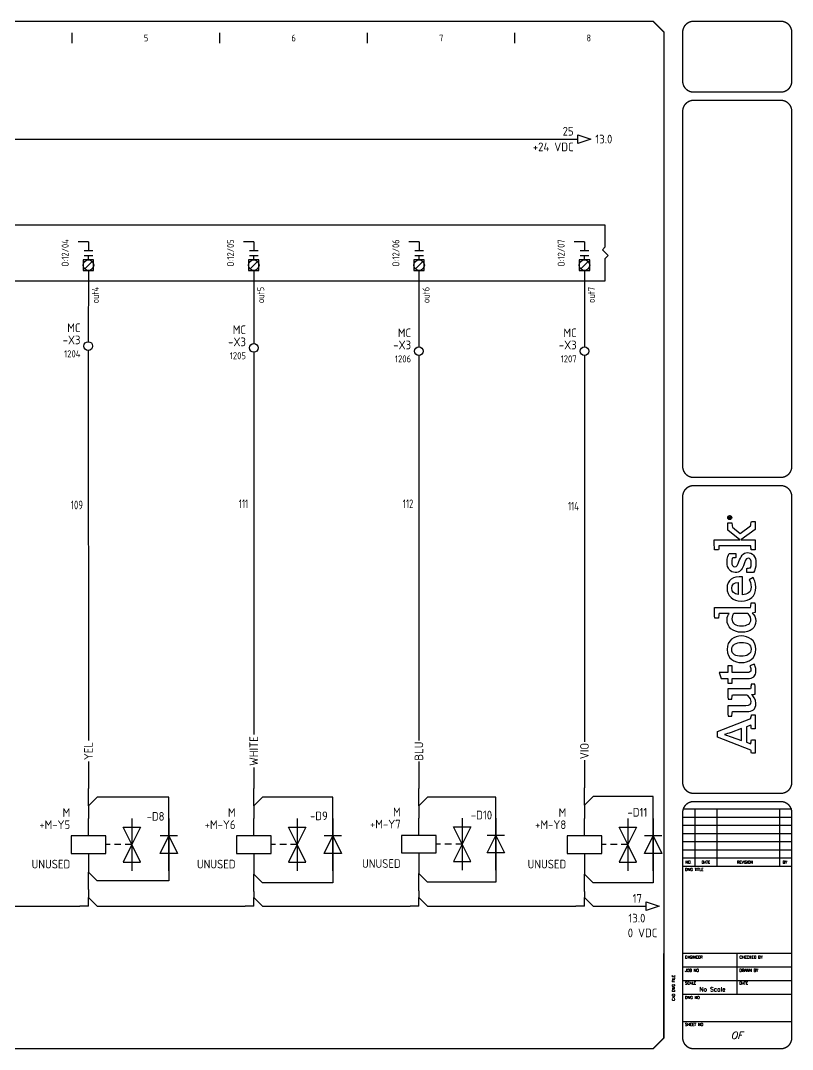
# Model space of a CAD drawing. Header units: millimetres. Extents: x 0 to 840, y 0 to 593.
# Drawn here: x 395 to 840, y 0 to 593 of the extents above; entities that cross this region are included whole.
import ezdxf
from ezdxf.enums import TextEntityAlignment as Align

# ---------------------------------------------------------------- set-up
doc = ezdxf.new("R2010")
doc.units = ezdxf.units.MM
doc.header["$LTSCALE"] = 10
doc.header["$MEASUREMENT"] = 0
for name, color, linetype in [('BLK_0.75mm^2', 7, 'Continuous'), ('BLU_0.5mm^2', 5, 'Continuous'), ('BLU_1.0mm^2', 5, 'Continuous'), ('DESC', 150, 'Continuous'), ('GRN_2.5mm^2', 3, 'Continuous'), ('GRY_0.5mm^2', 9, 'Continuous'), ('LAYER_1', 160, 'Continuous'), ('LOC', 8, 'Continuous'), ('MISC', 7, 'Continuous'), ('SYMS', 7, 'Continuous'), ('TAGS', 150, 'Continuous'), ('TERMS', 123, 'Continuous'), ('TITLE', 7, 'Continuous'), ('VIO_0.5mm^2', 190, 'Continuous'), ('WHT_0.5mm^2', 7, 'Continuous'), ('WIRENO', 72, 'Continuous'), ('WIREREF', 52, 'Continuous'), ('XREF', 7, 'Continuous'), ('YEL_0.5mm^2', 2, 'Continuous')]:
    doc.layers.add(name, color=color, linetype=linetype)
doc.styles.add('ITALIC', font='ITALIC')
doc.styles.add('SIMPLEX', font='simplex')
doc.styles.add('WD_IEC', font='isocp2.shx', dxfattribs={"width": 0.9, "height": 4})

# ---------------------------------------------------------------- blocks, each defined once
blk = doc.blocks.new('PLCIO_2375$$1')
at = {"layer": 'SYMS'}
for p, q in [((774, 16), (70, 16)), ((774, 3.59), (774, 16)), ((476.25, 6.5), (470.25, 6.5)), ((476.25, 6.5), (476.25, 1.5)), ((571.5, 6.5), (565.5, 6.5)), ((571.5, 6.5), (571.5, 1.5)), ((666.75, 6.5), (660.75, 6.5)), ((666.75, 6.5), (666.75, 1.5)), ((762, 6.5), (756, 6.5)), ((762, 6.5), (762, 1.5)), ((473.75, 1.5), (478.75, 1.5)), ((569, 1.5), (574, 1.5)), ((664.25, 1.5), (669.25, 1.5)), ((759.5, 1.5), (764.5, 1.5)), ((772.3, 1.89), (774, 3.59)), ((775.7, -1.5), (772.3, 1.89)), ((473.25, -4), (473.25, -10)), ((479.25, -4), (473.25, -4)), ((473.75, -1.5), (478.75, -1.5)), ((474.1, -9.15), (478.4, -4.85)), ((476.25, -4), (476.25, -1.5)), ((479.25, -10), (479.25, -4)), ((568.5, -4), (568.5, -10)), ((574.5, -4), (568.5, -4)), ((569, -1.5), (574, -1.5)), ((569.35, -9.15), (573.65, -4.85)), ((571.5, -4), (571.5, -1.5)), ((574.5, -10), (574.5, -4)), ((663.75, -4), (663.75, -10)), ((669.75, -4), (663.75, -4)), ((664.25, -1.5), (669.25, -1.5)), ((664.6, -9.15), (668.9, -4.85)), ((666.75, -4), (666.75, -1.5)), ((669.75, -10), (669.75, -4)), ((759, -4), (759, -10)), ((765, -4), (759, -4)), ((759.5, -1.5), (764.5, -1.5)), ((759.85, -9.15), (764.15, -4.85)), ((762, -4), (762, -1.5)), ((765, -10), (765, -4)), ((774, -3.2), (775.7, -1.5)), ((774, -16), (774, -3.2)), ((473.25, -10), (479.25, -10)), ((568.5, -10), (574.5, -10)), ((663.75, -10), (669.75, -10)), ((759, -10), (765, -10)), ((70, -16), (774, -16))]:
    blk.add_line(p, q, dxfattribs=at)
for centre in [(476.25, -7), (571.5, -7), (666.75, -7), (762, -7)]:
    blk.add_circle(centre, 3.04, dxfattribs=at)
at = {"layer": 'SYMS', "style": 'WD_IEC', "width": 0.9}
blk.add_attdef('TERMDESC02R', text='', height=4, rotation=90, dxfattribs=at).set_placement((99.33, 18), align=Align.TOP_LEFT)
for tag, p in [('DESCA02', (92.25, 22)), ('DESCB02', (97.25, 22)), ('DESCC02', (102.25, 22)), ('DESCD02', (107.25, 22)), ('DESCE02', (112.25, 22)), ('DESCA03', (187.5, 22)), ('DESCB03', (192.5, 22)), ('DESCC03', (197.5, 22)), ('DESCD03', (202.5, 22)), ('DESCE03', (207.5, 22)), ('DESCA04', (282.75, 22)), ('DESCB04', (287.75, 22)), ('DESCC04', (292.75, 22)), ('DESCD04', (297.75, 22)), ('DESCE04', (302.75, 22)), ('DESCA05', (378, 22)), ('DESCB05', (383, 22)), ('DESCC05', (388, 22)), ('DESCD05', (393, 22)), ('DESCE05', (398, 22)), ('DESCA06', (473.25, 22)), ('DESCB06', (478.25, 22)), ('DESCC06', (483.25, 22)), ('DESCD06', (488.25, 22)), ('DESCE06', (493.25, 22)), ('DESCA07', (568.5, 22)), ('DESCB07', (573.5, 22)), ('DESCC07', (578.5, 22)), ('DESCD07', (583.5, 22)), ('DESCE07', (588.5, 22)), ('DESCA08', (663.75, 22)), ('DESCB08', (668.75, 22)), ('DESCC08', (673.75, 22)), ('DESCD08', (678.75, 22)), ('DESCE08', (683.75, 22)), ('DESCA09', (759, 22)), ('DESCB09', (764, 22)), ('DESCC09', (769, 22)), ('DESCD09', (774, 22)), ('DESCE09', (779, 22))]:
    blk.add_attdef(tag, p, '', height=4, rotation=90, dxfattribs=at)
at = {"layer": 'SYMS', "style": 'WD_IEC'}
for tag, width, p in [('TERM02R', 0.9, (89.25, 8.5)), ('INST', 0.8, (-47, 0)), ('LOC', 0.8, (-42, 0)), ('MFG', 0.8, (49, 0)), ('CAT', 0.8, (54, 0)), ('LINE1', 0.9, (59, 0)), ('LINE2', 0.9, (64, 0)), ('DESC', 0.9, (69.05, 0)), ('TAG', 0.8, (75.71, 0)), ('TERM02L', 0.9, (89.25, -8.5)), ('TERM03', 0.9, (184.5, -10)), ('TERM04', 0.9, (279.75, -10)), ('TERM05', 0.9, (375, -10)), ('TERM06', 0.9, (470.25, -10)), ('TERM07', 0.9, (565.5, -10)), ('TERM08', 0.9, (660.75, -10)), ('TERM09', 0.9, (756, -10))]:
    blk.add_attdef(tag, text='', height=4, rotation=90, dxfattribs=dict(at, width=width)).set_placement(p, align=Align.CENTER)
at = {"layer": 'SYMS', "style": 'WD_IEC', "width": 0.9, "flags": 1}
for tag, p in [('X2TERM02R', (95.25, 10)), ('X8TERM02L', (95.25, -10)), ('X8TERM03L', (190.5, -10)), ('X8TERM04L', (285.75, -10)), ('X8TERM05L', (381, -10)), ('X8TERM06L', (476.25, -10)), ('X8TERM07L', (571.5, -10)), ('X8TERM08L', (666.75, -10)), ('X8TERM09L', (762, -10))]:
    blk.add_attdef(tag, text='', height=0.64, rotation=90, dxfattribs=at).set_placement(p, align=Align.RIGHT)
at = {"layer": 'SYMS', "style": 'WD_IEC', "width": 0.8}
blk.add_attdef('TAGA02', text='', height=4, rotation=90, dxfattribs=at).set_placement((100.25, 0), align=Align.TOP_CENTER)
for tag, p in [('TAGA03', (185.5, 0)), ('TAGA04', (280.75, 0)), ('TAGA05', (376, 0)), ('TAGA06', (471.25, 0)), ('TAGA07', (566.5, 0)), ('TAGA08', (661.75, 0)), ('TAGA09', (757, 0))]:
    blk.add_attdef(tag, text='', height=4, rotation=90, dxfattribs=at).set_placement(p, align=Align.MIDDLE_CENTER)
at = {"layer": 'SYMS', "linetype": 'Continuous', "style": 'WD_IEC', "width": 0.9, "flags": 9}
blk.add_attdef('ASSYCODE', text='', height=0.64, rotation=90, dxfattribs=at).set_placement((51.72, -7.36), align=Align.CENTER)
at = {"layer": 'SYMS', "style": 'WD_IEC', "width": 0.9}
for tag, p in [('TERMDESC03', (192.5, -11.5)), ('TERMDESC04', (287.75, -11.5)), ('TERMDESC05', (383, -11.5)), ('TERMDESC06', (478.25, -11.5)), ('TERMDESC07', (573.5, -11.5)), ('TERMDESC08', (668.75, -11.5)), ('TERMDESC09', (764, -11.5)), ('TERMDESC02L', (97.25, -18))]:
    blk.add_attdef(tag, text='', height=4, rotation=90, dxfattribs=at).set_placement(p, align=Align.TOP_RIGHT)
blk = doc.blocks.new('AI9-BLK2')
at = {"layer": 'LAYER_1', "color": 7}
blk.add_circle((0, 0), 2.03, dxfattribs=at)
blk.add_open_spline([(1.7, 0), (1.7, -1), (1, -1.8), (0, -1.8), (-1, -1.8), (-1.7, -1), (-1.7, 0), (-1.7, 1), (-1, 1.8), (0, 1.8), (1, 1.8), (1.7, 1), (1.7, 0)], degree=3, knots=[0, 0, 0, 0, 1, 1, 1, 2, 2, 2, 3, 3, 3, 4, 4, 4, 4], dxfattribs=at)
blk = doc.blocks.new('AI9-BLK1')
at = {"layer": 'LAYER_1', "color": 7}
for points, knots in [([(0.7, -1.1), (0.7, -1.1), (0.2, -0.4), (0.2, -0.4), (0.1, -0.2), (0, -0.2), (-0.1, -0.1), (0.3, 0), (0.5, 0.2), (0.5, 0.5), (0.5, 0.8), (0.3, 1.1), (-0.2, 1.1), (-0.2, 1.1), (-0.8, 1.1), (-0.8, 1.1), (-0.8, 1.1), (-0.8, -1.1), (-0.8, -1.1), (-0.8, -1.1), (-0.5, -1.1), (-0.5, -1.1), (-0.5, -1.1), (-0.5, -0.1), (-0.5, -0.1), (-0.4, -0.1), (-0.3, -0.2), (-0.2, -0.3), (-0.2, -0.3), (0.3, -1.1), (0.3, -1.1), (0.3, -1.1), (0.7, -1.1), (0.7, -1.1)], [0, 0, 0, 0, 1, 1, 1, 2, 2, 2, 3, 3, 3, 4, 4, 4, 5, 5, 5, 6, 6, 6, 7, 7, 7, 8, 8, 8, 9, 9, 9, 10, 10, 10, 11, 11, 11, 11]), ([(0.2, 0.5), (0.2, 0.2), (-0.1, 0.1), (-0.3, 0.1), (-0.3, 0.1), (-0.5, 0.1), (-0.5, 0.1), (-0.5, 0.1), (-0.5, 0.8), (-0.5, 0.8), (-0.5, 0.8), (-0.2, 0.8), (-0.2, 0.8), (0.1, 0.8), (0.2, 0.7), (0.2, 0.5)], [0, 0, 0, 0, 1, 1, 1, 2, 2, 2, 3, 3, 3, 4, 4, 4, 5, 5, 5, 5])]:
    blk.add_open_spline(points, degree=3, knots=knots, dxfattribs=at)
blk = doc.blocks.new('LOGO')
for points, knots in [([(35.2, 4.3), (35.2, 4.3), (22.1, 38.1), (22.1, 38.1), (22.1, 38.1), (16.1, 38.1), (16.1, 38.1), (16.1, 38.1), (3.2, 4.3), (3.2, 4.3), (2.2, 4.2), (0.9, 4), (0, 3.7), (0, 3.7), (0, 0), (0, 0), (0, 0), (13.7, 0), (13.7, 0), (13.7, 0), (13.7, 3.7), (13.7, 3.7), (12.4, 4), (10.9, 4.3), (9.5, 4.4), (9.5, 4.4), (11.1, 8.8), (11.1, 8.8), (11.1, 8.8), (26.8, 8.8), (26.8, 8.8), (26.8, 8.8), (28.4, 4.3), (28.4, 4.3), (27, 4.2), (25.8, 4), (24.5, 3.7), (24.5, 3.7), (24.5, 0), (24.5, 0), (24.5, 0), (38.7, 0), (38.7, 0), (38.7, 0), (38.7, 3.7), (38.7, 3.7), (37.9, 3.9), (36, 4.3), (35.2, 4.3)], [0, 0, 0, 0, 1, 1, 1, 2, 2, 2, 3, 3, 3, 4, 4, 4, 5, 5, 5, 6, 6, 6, 7, 7, 7, 8, 8, 8, 9, 9, 9, 10, 10, 10, 11, 11, 11, 12, 12, 12, 13, 13, 13, 14, 14, 14, 15, 15, 15, 16, 16, 16, 16]), ([(70.8, 23.1), (70.8, 23.1), (70.8, 27.7), (70.8, 27.7), (70.8, 27.7), (75.3, 27.7), (75.3, 27.7), (75.3, 27.7), (75.3, 34.3), (75.3, 34.3), (75.3, 34.3), (81.3, 36.2), (81.3, 36.2), (81.3, 36.2), (81.3, 27.7), (81.3, 27.7), (81.3, 27.7), (88, 27.7), (88, 27.7), (88, 27.7), (88, 23.1), (88, 23.1), (88, 23.1), (81.3, 23.1), (81.3, 23.1), (81.3, 23.1), (81.3, 8.4), (81.3, 8.4), (81.3, 5.6), (82.1, 4.3), (84.3, 4.3), (86, 4.3), (87.5, 5.1), (88, 5.5), (88, 5.5), (89.7, 0.9), (89.7, 0.9), (88.7, 0.3), (86.5, -0.7), (83.2, -0.7), (77.6, -0.7), (75.3, 2.4), (75.3, 7.4), (75.3, 7.4), (75.3, 23.1), (75.3, 23.1), (75.3, 23.1), (70.8, 23.1), (70.8, 23.1)], [0, 0, 0, 0, 1, 1, 1, 2, 2, 2, 3, 3, 3, 4, 4, 4, 5, 5, 5, 6, 6, 6, 7, 7, 7, 8, 8, 8, 9, 9, 9, 10, 10, 10, 11, 11, 11, 12, 12, 12, 13, 13, 13, 14, 14, 14, 15, 15, 15, 16, 16, 16, 16]), ([(147.1, 4.7), (147.1, 5.4), (147, 6.1), (147, 6.9), (147, 6.9), (147, 41.1), (147, 41.1), (143.4, 41.2), (139.3, 41), (136.1, 40.7), (136.1, 40.7), (136.1, 37), (136.1, 37), (137.7, 36.8), (139.6, 36.6), (141, 36.4), (141, 36.4), (141, 36.4), (141, 36.4), (141, 36.4), (141, 26.2), (141, 26.2), (140, 27.1), (138, 28.4), (134.3, 28.4), (127.3, 28.4), (122, 22.6), (122, 13.8), (122, 4.5), (126.6, -0.7), (133.4, -0.7), (137.1, -0.7), (139.6, 1.1), (141.3, 3.1), (141.3, 2.1), (141.6, 0.6), (141.8, 0), (145.2, -0.2), (148.7, 0.1), (151.7, 0.4), (151.7, 0.4), (151.7, 4.1), (151.7, 4.1), (150.2, 4.2), (148.4, 4.5), (147.1, 4.7)], [0, 0, 0, 0, 1, 1, 1, 2, 2, 2, 3, 3, 3, 4, 4, 4, 5, 5, 5, 6, 6, 6, 7, 7, 7, 8, 8, 8, 9, 9, 9, 10, 10, 10, 11, 11, 11, 12, 12, 12, 13, 13, 13, 14, 14, 14, 15, 15, 15, 15]), ([(229.4, 4.6), (229.4, 4.6), (221.5, 15.2), (221.5, 15.2), (221.5, 15.2), (228, 23), (228, 23), (229.4, 23.1), (231.3, 23.3), (232.4, 23.6), (232.4, 23.6), (232.4, 27.7), (232.4, 27.7), (232.4, 27.7), (225, 27.7), (225, 27.7), (225, 27.7), (215.2, 15.6), (215.2, 15.6), (215.2, 15.6), (215.2, 41.2), (215.2, 41.2), (211.8, 41.3), (208.2, 41.2), (205.1, 40.9), (205.1, 40.9), (205.1, 36.9), (205.1, 36.9), (206.5, 36.8), (208, 36.6), (209.1, 36.5), (209.1, 36.5), (209.1, 4.5), (209.1, 4.5), (207.8, 4.4), (206.3, 4.2), (205.1, 4), (205.1, 4), (205.1, 0), (205.1, 0), (205.1, 0), (215.2, 0), (215.2, 0), (215.2, 0), (215.2, 14.5), (215.2, 14.5), (215.2, 14.5), (225.6, 0), (225.6, 0), (225.6, 0), (233.7, 0), (233.7, 0), (233.7, 0), (233.7, 3.8), (233.7, 3.8), (232.2, 4.2), (230.6, 4.4), (229.4, 4.6)], [0, 0, 0, 0, 1, 1, 1, 2, 2, 2, 3, 3, 3, 4, 4, 4, 5, 5, 5, 6, 6, 6, 7, 7, 7, 8, 8, 8, 9, 9, 9, 10, 10, 10, 11, 11, 11, 12, 12, 12, 13, 13, 13, 14, 14, 14, 15, 15, 15, 16, 16, 16, 17, 17, 17, 18, 18, 18, 19, 19, 19, 19]), ([(12.8, 13.8), (12.8, 13.8), (16.6, 24.3), (16.6, 24.3), (17.8, 27.5), (18.2, 28.8), (18.8, 30.9), (18.8, 30.9), (18.9, 30.9), (18.9, 30.9), (19.6, 28.9), (20, 27.5), (21.1, 24.3), (21.1, 24.3), (24.9, 13.8), (24.9, 13.8), (24.9, 13.8), (12.8, 13.8), (12.8, 13.8)], [0, 0, 0, 0, 1, 1, 1, 2, 2, 2, 3, 3, 3, 4, 4, 4, 5, 5, 5, 6, 6, 6, 6]), ([(59.7, -0.1), (59.5, 0.6), (59.2, 2.6), (59.1, 3.8), (57.8, 2), (54.9, -0.7), (50.2, -0.7), (44.2, -0.7), (42, 3.1), (42, 8.1), (42, 8.1), (42, 22.9), (42, 22.9), (40.6, 23.2), (38.8, 23.4), (37.3, 23.5), (37.3, 23.5), (37.3, 27.3), (37.3, 27.3), (40.3, 27.6), (44.4, 27.8), (48, 27.6), (48, 27.6), (48, 9.3), (48, 9.3), (48, 6.2), (49.1, 4.5), (52.3, 4.5), (55.8, 4.5), (58.4, 7.9), (59, 8.6), (59, 8.6), (59, 23), (59, 23), (57.8, 23.2), (56, 23.4), (54.6, 23.5), (54.6, 23.5), (54.6, 27.3), (54.6, 27.3), (57.6, 27.7), (61.5, 27.8), (65, 27.7), (65, 27.7), (65, 4.6), (65, 4.6), (66.3, 4.4), (68.1, 4.2), (69.6, 4.1), (69.6, 4.1), (69.6, 0.3), (69.6, 0.3), (66.7, 0), (63, -0.2), (59.7, -0.1)], [0, 0, 0, 0, 1, 1, 1, 2, 2, 2, 3, 3, 3, 4, 4, 4, 5, 5, 5, 6, 6, 6, 7, 7, 7, 8, 8, 8, 9, 9, 9, 10, 10, 10, 11, 11, 11, 12, 12, 12, 13, 13, 13, 14, 14, 14, 15, 15, 15, 16, 16, 16, 17, 17, 17, 18, 18, 18, 18]), ([(104.8, -0.7), (95.2, -0.7), (91.4, 7), (91.4, 13.8), (91.4, 20.6), (95.1, 28.4), (104.6, 28.4), (114.1, 28.4), (118.3, 20.8), (118.3, 14), (118.3, 7.2), (114.2, -0.7), (104.8, -0.7)], [0, 0, 0, 0, 1, 1, 1, 2, 2, 2, 3, 3, 3, 4, 4, 4, 4]), ([(104.5, 23.6), (99.6, 23.6), (97.8, 19.5), (97.8, 14), (97.8, 8.5), (99.9, 4.1), (104.8, 4.1), (109.8, 4.1), (111.8, 8.2), (111.8, 13.8), (111.8, 19.3), (109.5, 23.6), (104.5, 23.6)], [0, 0, 0, 0, 1, 1, 1, 2, 2, 2, 3, 3, 3, 4, 4, 4, 4]), ([(141, 7.6), (140.3, 6.7), (138.2, 4.3), (135, 4.3), (130.5, 4.3), (128.5, 8.1), (128.5, 13.8), (128.5, 19.6), (130.9, 23.5), (135.4, 23.5), (138.3, 23.5), (139.9, 22.3), (141, 21.3), (141, 21.3), (141, 7.6), (141, 7.6)], [0, 0, 0, 0, 1, 1, 1, 2, 2, 2, 3, 3, 3, 4, 4, 4, 5, 5, 5, 5]), ([(167.6, 4.1), (171.4, 4.1), (173.8, 5.5), (175, 6.2), (175, 6.2), (177.1, 2.1), (177.1, 2.1), (175.5, 1.1), (172.6, -0.7), (167.2, -0.7), (158.2, -0.7), (153.3, 5.5), (153.3, 14), (153.3, 22.5), (158.9, 28.4), (166.4, 28.4), (174.6, 28.4), (178.7, 22.5), (177.9, 12.9), (177.9, 12.9), (159.8, 12.9), (159.8, 12.9), (160, 7.9), (162.3, 4.1), (167.6, 4.1)], [0, 0, 0, 0, 1, 1, 1, 2, 2, 2, 3, 3, 3, 4, 4, 4, 5, 5, 5, 6, 6, 6, 7, 7, 7, 8, 8, 8, 8]), ([(172, 17.3), (171.9, 20.8), (170.4, 23.7), (166.3, 23.7), (162.6, 23.7), (160.6, 21.2), (159.9, 17.3), (159.9, 17.3), (172, 17.3), (172, 17.3)], [0, 0, 0, 0, 1, 1, 1, 2, 2, 2, 3, 3, 3, 3]), ([(193.3, 16.4), (190.2, 17.6), (187.8, 18.3), (187.8, 20.5), (187.8, 22.6), (189.9, 23.7), (192.6, 23.7), (194.1, 23.7), (195.6, 23.5), (196.8, 23.1), (196.9, 21.9), (197.1, 20.1), (197.3, 19.6), (197.3, 19.6), (201.3, 19.6), (201.3, 19.6), (201.3, 19.6), (201.3, 26.1), (201.3, 26.1), (200.2, 26.8), (197.1, 28.4), (192.4, 28.4), (186.5, 28.4), (182.2, 25), (182.2, 20.1), (182.2, 15.7), (184.9, 13.4), (189.1, 11.9), (193.4, 10.4), (196.7, 9.3), (196.7, 7.2), (196.7, 5.1), (195, 3.9), (191.4, 3.9), (189.9, 3.9), (188.1, 4.1), (187, 4.6), (186.9, 5.9), (186.6, 7.8), (186.3, 8.4), (186.3, 8.4), (182.3, 8.4), (182.3, 8.4), (182.3, 8.4), (182.3, 1.6), (182.3, 1.6), (182.3, 1.6), (182.3, 1.6), (182.3, 1.6), (184.1, 0.5), (187.5, -0.8), (191.8, -0.8), (198.3, -0.8), (202.4, 2.6), (202.4, 7.8), (202.4, 12.5), (197.8, 14.6), (193.3, 16.4)], [0, 0, 0, 0, 1, 1, 1, 2, 2, 2, 3, 3, 3, 4, 4, 4, 5, 5, 5, 6, 6, 6, 7, 7, 7, 8, 8, 8, 9, 9, 9, 10, 10, 10, 11, 11, 11, 12, 12, 12, 13, 13, 13, 14, 14, 14, 15, 15, 15, 16, 16, 16, 17, 17, 17, 18, 18, 18, 19, 19, 19, 19])]:
    blk.add_open_spline(points, degree=3, knots=knots)
for name, p in [('AI9-BLK2', (237.6, 25.7)), ('AI9-BLK1', (237.8, 25.7))]:
    blk.add_blockref(name, p)
blk = doc.blocks.new('acade_title')
at = {"layer": 'SYMS'}
for p, q in [((425, 580), (425, 586)), ((510, 580), (510, 586)), ((595, 580), (595, 586)), ((680, 580), (680, 586))]:
    blk.add_line(p, q, dxfattribs=at)
at = {"layer": 'TITLE'}
for p, q in [((765.79, 586.36), (765.79, 551.29)), ((776.63, 138.97), (839.44, 138.97)), ((783.7, 138.97), (783.7, 106)), ((796.26, 138.97), (796.26, 106)), ((832.38, 138.97), (832.38, 106)), ((776.63, 134.26), (839.44, 134.26)), ((776.63, 129.55), (839.44, 129.55)), ((776.63, 124.84), (839.44, 124.84)), ((776.63, 120.13), (839.44, 120.13)), ((776.63, 115.42), (839.44, 115.42)), ((776.63, 110.71), (839.44, 110.71)), ((776.63, 106), (839.44, 106)), ((765.79, 7.07), (765.79, 55.62)), ((776.63, 55.75), (839.44, 55.75)), ((808.04, 32.19), (808.04, 55.75)), ((776.63, 47.89), (839.44, 47.89)), ((776.63, 40.04), (839.44, 40.04)), ((776.63, 32.19), (839.44, 32.19)), ((776.63, 16.49), (839.44, 16.49))]:
    blk.add_line(p, q, dxfattribs=at)
at = {"layer": 'TITLE', "const_width": 0.784}
blk.add_lwpolyline([(765.79, 7.07), (765.79, 586.36), (759.5, 592.64), (7.07, 592.64), (0.79, 586.36), (0.79, 7.07), (7.07, 0.79), (759.5, 0.79)], close=True, dxfattribs=at)
for points in [[(782.91, 592.64, 0.414214), (776.63, 586.36, 0.414214)], [(839.44, 586.36, 0.414214), (833.16, 592.64, 0.414214)], [(776.63, 558.09, 0.414214), (782.91, 551.81, 0.414214)], [(833.16, 551.81, 0.414214), (839.44, 558.09, 0.414214)], [(782.91, 547.1, 0.414214), (776.63, 540.82, 0.414214)], [(839.44, 540.82, 0.414214), (833.16, 547.1, 0.414214)], [(776.63, 336.15, 0.414214), (782.91, 329.87, 0.414214)], [(833.16, 329.87, 0.414214), (839.44, 336.15, 0.414214)], [(782.91, 325.16, 0.414214), (776.63, 318.88, 0.414214)], [(839.44, 318.88, 0.414214), (833.16, 325.16, 0.414214)], [(776.63, 154.15, 0.414214), (782.91, 147.87, 0.414214)], [(833.16, 147.87, 0.414214), (839.44, 154.15, 0.414214)], [(782.91, 143.16, 0.414214), (776.63, 136.88, 0.414214)], [(839.44, 136.88, 0.414214), (833.16, 143.16, 0.414214)], [(776.63, 7.07, 0.414214), (782.91, 0.79, 0.414214)], [(833.16, 0.79, 0.414214), (839.44, 7.07, 0.414214)]]:
    blk.add_lwpolyline(points, format="xyb", dxfattribs=at)
for points in [[(833.16, 592.64), (782.91, 592.64)], [(776.63, 586.36), (776.63, 558.09)], [(839.44, 586.36), (839.44, 558.09)], [(833.16, 551.81), (782.91, 551.81)], [(833.16, 547.1), (782.91, 547.1)], [(776.63, 540.82), (776.63, 336.15)], [(839.44, 540.82), (839.44, 336.15)], [(782.91, 329.87), (833.16, 329.87)], [(782.91, 325.16), (833.16, 325.16)], [(782.91, 147.87), (833.16, 147.87)], [(782.91, 143.16), (833.16, 143.16)], [(776.63, 136.88), (776.63, 7.07)], [(839.44, 136.88), (839.44, 7.07)], [(782.91, 0.79), (833.16, 0.79)]]:
    blk.add_lwpolyline(points, dxfattribs=at)
at = {"layer": 'TITLE', "color": 7, "const_width": 0.784}
for points in [[(776.63, 318.88), (776.63, 154.15)], [(839.44, 318.88), (839.44, 154.15)]]:
    blk.add_lwpolyline(points, dxfattribs=at)
at = {"xscale": 0.571500000000015, "yscale": 0.571500000000015, "zscale": 0.571500000000015, "rotation": 90}
blk.add_blockref('LOGO', (818.39, 170.97), dxfattribs=at)
at = {"layer": 'SYMS', "style": 'WD_IEC', "width": 0.9}
for s, p in [('5', (467.5, 581)), ('6', (552.5, 581)), ('7', (637.5, 581)), ('8', (722.5, 581))]:
    blk.add_text(s, height=4, dxfattribs=at).set_placement(p, align=Align.CENTER)
at = {"layer": 'TITLE', "color": 1}
for s, height, style, p in [('NO.', 1.57, 'SIMPLEX', (780.03, 108.22)), ('DATE', 1.57, 'SIMPLEX', (789.98, 108.22)), ('REVISION', 1.57, 'SIMPLEX', (812.49, 108.22)), ('BY', 1.57, 'SIMPLEX', (835.52, 108.22)), ('OF', 4, 'ITALIC', (807.77, 8.51))]:
    blk.add_text(s, height=height, dxfattribs=dict(at, style=style)).set_placement(p, align=Align.MIDDLE)
at = {"layer": 'TITLE', "color": 1, "style": 'SIMPLEX'}
for s, p in [('DWG TITLE', (777.94, 103.25)), ('ENGINEER', (777.94, 52.74)), ('CHECKED BY', (809.35, 52.74)), ('JOB NO', (777.94, 45.15)), ('DRAWN BY', (809.35, 45.15)), ('SCALE', (777.94, 37.82)), ('DATE', (809.35, 37.82)), ('DWG NO', (777.94, 29.44)), ('SHEET NO', (777.94, 14))]:
    blk.add_text(s, height=1.57, dxfattribs=at).set_placement(p)
blk.add_text('CAD DWG FILE', height=1.5703, rotation=90, dxfattribs=at).set_placement((772.05, 28.4))
at = {"layer": 'TITLE', "color": 1, "style": 'ITALIC'}
for tag, height, p in [('TITLE#1', 3, (806.47, 85.58)), ('TITLE#2', 3, (806.47, 80.5)), ('TITLE#3', 3, (806.47, 75.41)), ('TITLE#4', 3, (806.47, 70.33)), ('DWG#', 4, (806.47, 20.76))]:
    blk.add_attdef(tag, text='', height=height, dxfattribs=at).set_placement(p, align=Align.CENTER)
at = {"layer": 'TITLE', "color": 1, "style": 'SIMPLEX'}
blk.add_attdef('CAD#', (772.63, 49.19), '', height=2.5, rotation=90, dxfattribs=at)
at = {"layer": 'TITLE', "color": 1}
for tag, p, height, style in [('ENGINEER', (783.37, 49.19), 2.5, 'ITALIC'), ('CHKDBY', (813.2, 49.2), 2.5, 'ITALIC'), ('JOB#', (789.06, 41.3), 2.5, 'SIMPLEX'), ('DRAWNBY', (814.95, 41.3), 2.5, 'ITALIC'), ('SCALE', (786.29, 33.76), 2.5, 'SIMPLEX'), ('DATE', (812.8, 33.76), 2.5, 'SIMPLEX'), ('SHTS', (815.9, 6.29), 4, 'ITALIC')]:
    blk.add_attdef(tag, p, '', height=height, dxfattribs=dict(at, style=style))
at = {"layer": 'TITLE', "color": 1, "style": 'ITALIC'}
blk.add_attdef('SH#', text='', height=4, dxfattribs=at).set_placement((799.54, 6.29), align=Align.RIGHT)
at = {"layer": 'TITLE', "color": 7, "flags": 9}
blk.add_attdef('WD_TB', (782.91, 0.79), '', height=3.14, dxfattribs=at)
blk = doc.blocks.new('VSV1')
for p, q in [((0, 2.5), (0, 7.5)), ((12.5, 7.5), (12.5, -7.5)), ((12.5, 0), (10, 5)), ((10, 5), (15, 5)), ((15, 5), (12.5, 0)), ((6.25, 0), (5, 0)), ((9.38, 0), (7.5, 0)), ((12.5, 0), (10, -5)), ((12.5, 0), (10.62, 0)), ((15, -5), (12.5, 0)), ((0, -2.5), (0, -7.5)), ((10, -5), (15, -5))]:
    blk.add_line(p, q)
blk.add_lwpolyline([(-5, 2.5), (-5, -2.5), (5, -2.5), (5, 2.5)], close=True)
at = {"style": 'WD_IEC'}
for tag, p in [('INST', (-5.25, 11.5)), ('LOC', (-5.25, 8)), ('TAG1', (-5.25, 4.5)), ('DESC1', (-5.25, -6.85)), ('DESC2', (-5.25, -10.35)), ('DESC3', (-5.25, -13.85))]:
    blk.add_attdef(tag, text='', height=2.5, dxfattribs=at).set_placement(p, align=Align.RIGHT)
blk.add_attdef('TERM01', text='', height=2, rotation=90, dxfattribs=at).set_placement((-1, 7.5), align=Align.RIGHT)
at = {"style": 'WD_IEC', "flags": 1}
for tag, p, height in [('X2TERM01', (0, 7.5), 0.32), ('X4LINK', (-5, 0), 0.32), ('X1LINK', (12.5, 0), 0.32), ('ASSYCODE', (1, -4), 1), ('FAMILY', (1, -5.5), 1), ('X8TERM02', (0, -7.5), 0.32), ('CATDESC', (1, -7), 1)]:
    blk.add_attdef(tag, p, '', height=height, dxfattribs=at)
at = {"style": 'WD_IEC', "flags": 9}
for tag, p in [('MFG', (-6, 1)), ('CAT', (-6, -1.5))]:
    blk.add_attdef(tag, text='', height=1.5, dxfattribs=at).set_placement(p, align=Align.RIGHT)
at = {"style": 'WD_IEC'}
blk.add_attdef('TERM02', (-1, -7.5), '', height=2, rotation=90, dxfattribs=at)
at = {"lineweight": 9, "style": 'WD_IEC'}
for tag, p in [('NO', (-5.5, -16.5)), ('NC', (-5.5, -20))]:
    blk.add_attdef(tag, text='', height=2.5, dxfattribs=at).set_placement(p, align=Align.TOP_RIGHT)
for tag, p in [('XREFNO', (-4, -16.5)), ('XREFNC', (-4, -20)), ('WDTAGALT', (-3.88, -23.13))]:
    blk.add_attdef(tag, text='', height=2.5, dxfattribs=at).set_placement(p, align=Align.TOP_LEFT)
blk = doc.blocks.new('VDI1')
for p, q in [((0, 7.5), (0, -7.5)), ((0, -2.5), (-2.5, 2.5)), ((-2.5, 2.5), (2.5, 2.5)), ((2.5, 2.5), (0, -2.5)), ((-2.5, -2.5), (2.5, -2.5))]:
    blk.add_line(p, q)
at = {"style": 'WD_IEC'}
for tag, p in [('INST', (-5.5, 10.25)), ('LOC', (-5.5, 6.75)), ('TAG1', (-5.5, 3.25)), ('DESC1', (-5.5, -6.35)), ('DESC2', (-5.5, -9.85)), ('DESC3', (-5.5, -13.35))]:
    blk.add_attdef(tag, text='', height=2.5, dxfattribs=at).set_placement(p, align=Align.RIGHT)
blk.add_attdef('TERM01', text='', height=2, rotation=90, dxfattribs=at).set_placement((-1, 7.5), align=Align.RIGHT)
at = {"style": 'WD_IEC', "flags": 1}
for tag, p, height in [('X2TERM01', (0, 7.5), 0.32), ('ASSYCODE', (1, -4), 1), ('FAMILY', (1, -5.5), 1), ('X8TERM02', (0, -7.5), 0.32), ('WDBLKNAM', (1, -8.5), 1), ('CATDESC', (1, -7), 1)]:
    blk.add_attdef(tag, p, '', height=height, dxfattribs=at)
at = {"style": 'WD_IEC', "flags": 9}
for tag, p in [('MFG', (-5.5, -0.25)), ('CAT', (-5.5, -2.75))]:
    blk.add_attdef(tag, text='', height=1.5, dxfattribs=at).set_placement(p, align=Align.RIGHT)
at = {"style": 'WD_IEC'}
blk.add_attdef('TERM02', (-1, -7.5), '', height=2, rotation=90, dxfattribs=at)
blk = doc.blocks.new('VT0_LGENERIC')
at = {"style": 'WD_IEC'}
blk.add_attdef('COLOR', text='', height=2.5, rotation=90, dxfattribs=at).set_placement((0, 0), align=Align.MIDDLE_CENTER)
at = {"style": 'WD_IEC', "flags": 1}
for tag, p in [('X2TERM01', (0, 4)), ('X8TERM01', (0, -4))]:
    blk.add_attdef(tag, p, '', height=0.16, rotation=90, dxfattribs=at)
at = {"style": 'WD_IEC'}
for tag, p in [('X2_TINY_DOT_DONT_REMOVE', (0, 4)), ('X8_TINY_DOT_DONT_REMOVE', (0, -4))]:
    blk.add_attdef(tag, p, '', height=0.0001, rotation=90, dxfattribs=at)
blk = doc.blocks.new('HA1S1')
blk.add_lwpolyline([(0, 1.25), (3.75, 0), (0, -1.25)], close=True)
at = {"style": 'WD_IEC'}
for tag, height, flags, p in [('WIRENO', 2.5, 8, (-1.25, 1)), ('SIGCODE', 1, 1, (5, 1.8))]:
    blk.add_attdef(tag, text='', height=height, dxfattribs=dict(at, flags=flags)).set_placement(p, align=Align.RIGHT)
at = {"style": 'WD_IEC', "flags": 1}
blk.add_attdef('X4TERM01', (0, 0), '', height=0.32, dxfattribs=at)
at = {"style": 'WD_IEC'}
blk.add_attdef('XREF', text='', height=2.5, dxfattribs=at).set_placement((5, 0), align=Align.MIDDLE_LEFT)
blk.add_attdef('DESC1', text='', height=2.5, dxfattribs=at).set_placement((-1.25, -1), align=Align.TOP_RIGHT)
blk = doc.blocks.new('HT0_821')
for p, q in [((0, -2.5), (0, 2.5)), ((2.5, 0), (0, -2.5))]:
    blk.add_line(p, q)
at = {"style": 'WD_IEC', "flags": 1}
for tag, p in [('X2TERM01', (0, 2.5)), ('WDWSEQ', (1.92, 1.22)), ('X1TERM01', (2.5, 0)), ('X8TERM01', (0, -2.5))]:
    blk.add_attdef(tag, p, '', height=0.4, dxfattribs=at)
blk = doc.blocks.new('HT0_281')
for p in [(0, -2.5), (2.5, 0)]:
    blk.add_line(p, (0, 2.5))
at = {"style": 'WD_IEC', "flags": 1}
for tag, p in [('X2TERM01', (0, 2.5)), ('WDWSEQ', (1.92, 1.22)), ('X1TERM01', (2.5, 0)), ('X8TERM01', (0, -2.5))]:
    blk.add_attdef(tag, p, '', height=0.4, dxfattribs=at)
blk = doc.blocks.new('VT0_281')
for p in [(0, -2.5), (2.5, 0)]:
    blk.add_line(p, (0, 2.5))
at = {"style": 'WD_IEC', "flags": 1}
for tag, p in [('X2TERM01', (0, 2.5)), ('WDWSEQ', (1.92, 1.22)), ('X1TERM01', (2.5, 0)), ('X8TERM01', (0, -2.5))]:
    blk.add_attdef(tag, p, '', height=0.4, dxfattribs=at)
blk = doc.blocks.new('VT0_821')
for p, q in [((0, -2.5), (0, 2.5)), ((2.5, 0), (0, -2.5))]:
    blk.add_line(p, q)
at = {"style": 'WD_IEC', "flags": 1}
for tag, p in [('X2TERM01', (0, 2.5)), ('WDWSEQ', (1.92, 1.22)), ('X1TERM01', (2.5, 0)), ('X8TERM01', (0, -2.5))]:
    blk.add_attdef(tag, p, '', height=0.4, dxfattribs=at)
blk = doc.blocks.new('WD_WNV')
at = {"linetype": 'Continuous', "style": 'WD_IEC', "width": 0.8}
blk.add_attdef('WIRENO', text='', height=2.5, dxfattribs=at).set_placement((-1.6, 0), align=Align.MIDDLE_RIGHT)
at = {"style": 'WD_IEC', "flags": 1}
for tag, p in [('W08USER', (-1, 0.375)), ('W04USER', (-1, 0.875)), ('W05USER', (-1, 0.75)), ('W09USER', (-1, 0.25)), ('W03USER', (-1, 1)), ('W06USER', (-1, 0.625)), ('W07USER', (-1, 0.5)), ('W02USER', (-1, 1.125)), ('W01USER', (-1, 1.25)), ('W10USER', (-1, 0.125))]:
    blk.add_attdef(tag, text='', height=0.08, dxfattribs=at).set_placement(p, align=Align.CENTER)
blk = doc.blocks.new('VT0002')
blk.add_circle((0, 0), 1.25)
at = {"style": 'WD_IEC'}
for tag, p in [('INST', (-2.25, 6.5)), ('LOC', (-2.25, 3.5)), ('DESC1', (-2.25, -6.25)), ('DESC2', (-2.25, -9.25)), ('DESC3', (-2.25, -12.25))]:
    blk.add_attdef(tag, text='', height=2.5, dxfattribs=at).set_placement(p, align=Align.RIGHT)
at = {"style": 'WD_IEC', "flags": 1}
for tag, p, height in [('ASSYCODE', (2.75, 10.75), 1), ('CATDESC', (2.75, 9.25), 1), ('MFG', (2.75, 7.25), 1.5), ('CAT', (2.75, 4.75), 1.5), ('X4PIN01', (-1.25, 1), 0.25), ('X4TERM01', (-1.25, 0), 0.25), ('X4TERMDESC01', (-1.25, 0.5), 0.4), ('STRIPSEQ', (0, 0), 0.025), ('X2PIN01', (0, 2.25), 0.25), ('X2TERM01', (0, 1.25), 0.25), ('X8PIN01', (0, -0.25), 0.25), ('X2TERMDESC01', (0, 1.75), 0.4), ('X1PIN01', (1.25, 1), 0.25), ('X1TERM01', (1.25, 0), 0.25), ('X1TERMDESC01', (1.25, 0.5), 0.4), ('LINKTERM', (0, -0.04), 0.025), ('X8TERM01', (0, -1.25), 0.25), ('X8TERMDESC01', (0, -0.75), 0.4)]:
    blk.add_attdef(tag, p, '', height=height, dxfattribs=at)
at = {"style": 'WD_IEC', "flags": 8}
for tag, height, p in [('TAGSTRIP', 2.5, (-2.25, 0.5)), ('TERM01', 2, (-2.25, -3.25))]:
    blk.add_attdef(tag, text='', height=height, dxfattribs=at).set_placement(p, align=Align.RIGHT)
blk = doc.blocks.new('HT0_124')
for p, q in [((0, 0), (-2.5, 0)), ((0, 0), (0, 2.5)), ((0, 2.5), (2.5, 0))]:
    blk.add_line(p, q)
at = {"style": 'WD_IEC', "flags": 1}
for tag, p in [('X4TERM01', (-2.5, 0)), ('X2TERM01', (0, 2.5)), ('WDWSEQ', (1.6, 1.48)), ('X1TERM01', (2.5, 0))]:
    blk.add_attdef(tag, p, '', height=0.4, dxfattribs=at)

msp = doc.modelspace()

# ---------------------------------------------------------------- linework, layer by layer
at = {"layer": 'BLK_0.75mm^2'}
for p, q in [((480.67, 145.65), (439.28, 145.65)), ((480.67, 103.34), (480.67, 145.65)), ((574.99, 145.68), (534.53, 145.68)), ((574.99, 103.34), (574.99, 145.68)), ((669.02, 145.65), (629.65, 145.65)), ((669.02, 103.67), (669.02, 145.65)), ((759.55, 146.02), (725.03, 146.02)), ((759.55, 103.34), (759.55, 146.02)), ((434.28, 140.65), (434.28, 133.34)), ((529.53, 140.68), (529.53, 133.34)), ((624.65, 140.65), (624.65, 133.67)), ((720.03, 141.02), (720.03, 133.34)), ((480.67, 133.34), (480.67, 97.44)), ((574.99, 133.34), (574.99, 96.34)), ((669.02, 133.67), (669.02, 96.77)), ((759.55, 133.34), (759.55, 96.31)), ((480.67, 97.44), (439.28, 97.44)), ((574.99, 96.34), (534.53, 96.34)), ((669.02, 96.77), (629.65, 96.77)), ((759.55, 96.31), (725.03, 96.31))]:
    msp.add_line(p, q, dxfattribs=at)
at = {"layer": 'BLU_0.5mm^2'}
for p, q in [((624.65, 400.16), (624.65, 178.26)), ((624.65, 166.26), (624.65, 150.65))]:
    msp.add_line(p, q, dxfattribs=at)
at = {"layer": 'BLU_1.0mm^2'}
msp.add_line((58.28, 524.76), (716.28, 524.76), dxfattribs=at)
at = {"layer": 'GRN_2.5mm^2'}
for p, q in [((434.28, 103.34), (434.28, 102.44)), ((529.53, 103.34), (529.53, 101.34)), ((624.65, 103.67), (624.65, 101.77)), ((720.03, 103.34), (720.03, 101.31)), ((434.28, 92.44), (434.28, 87.88)), ((529.53, 91.34), (529.53, 87.88)), ((624.65, 91.77), (624.65, 87.88)), ((720.03, 91.31), (720.03, 87.88)), ((344.03, 82.88), (429.28, 82.88)), ((439.28, 82.88), (524.53, 82.88)), ((534.53, 82.88), (619.65, 82.88)), ((629.65, 82.88), (715.03, 82.88)), ((725.03, 82.88), (755.65, 82.88))]:
    msp.add_line(p, q, dxfattribs=at)
at = {"layer": 'GRY_0.5mm^2'}
for p, q in [((434.28, 449.13), (434.19, 408.07)), ((529.53, 449.13), (529.53, 406.96)), ((624.65, 449.13), (624.65, 405.16)), ((720.03, 449.13), (720.03, 405.16))]:
    msp.add_line(p, q, dxfattribs=at)
at = {"layer": 'VIO_0.5mm^2'}
for p, q in [((720.03, 400.16), (720.03, 177.51)), ((720.03, 167.01), (720.03, 151.02))]:
    msp.add_line(p, q, dxfattribs=at)
at = {"layer": 'WHT_0.5mm^2'}
for p, q in [((529.53, 401.96), (529.53, 181.76)), ((529.53, 162.76), (529.53, 150.68))]:
    msp.add_line(p, q, dxfattribs=at)
at = {"layer": 'YEL_0.5mm^2'}
for p, q in [((434.19, 403.07), (434.28, 178.26)), ((434.28, 166.26), (434.28, 150.65))]:
    msp.add_line(p, q, dxfattribs=at)

# ---------------------------------------------------------------- block references
at = {"layer": 'BLK_0.75mm^2', "xscale": 2, "yscale": 2, "zscale": 2}
for name, p in [('VT0_821', (434.28, 145.65)), ('VT0_821', (529.53, 145.68)), ('VT0_821', (624.65, 145.65)), ('HT0_821', (720.03, 146.02))]:
    msp.add_blockref(name, p, dxfattribs=at)
at = {"layer": 'GRN_2.5mm^2', "xscale": 2, "yscale": 2, "zscale": 2}
for name, p in [('VT0_281', (434.28, 97.44)), ('HT0_281', (529.53, 96.34)), ('HT0_281', (624.65, 96.77)), ('HT0_281', (720.03, 96.31)), ('HT0_124', (434.28, 82.88)), ('HT0_124', (529.53, 82.88)), ('HT0_124', (624.65, 82.88)), ('HT0_124', (720.03, 82.88))]:
    msp.add_blockref(name, p, dxfattribs=at)
at = {"layer": 'SYMS'}
ref = msp.add_blockref('acade_title', (0, 0), dxfattribs=at)
ref.add_attrib('SCALE', 'No Scale', (786.29, 33.76), dxfattribs={"layer": 'MISC', "color": 1, "height": 2.5, "style": 'SIMPLEX'})
ref = msp.add_blockref('HA1S1', (716.28, 524.76), dxfattribs=dict(at, xscale=2, yscale=2, zscale=2))
ref.add_attrib('XREF', '13.0', dxfattribs={"layer": 'XREF', "height": 5, "style": 'WD_IEC'}).set_placement((726.28, 524.76), align=Align.MIDDLE_LEFT)
ref.add_attrib('DESC1', '+24 VDC', dxfattribs={"layer": 'DESC', "height": 5, "style": 'WD_IEC'}).set_placement((713.78, 522.76), align=Align.TOP_RIGHT)
ref.add_attrib('WIRENO', '25', dxfattribs={"layer": 'WIREREF', "height": 5, "style": 'WD_IEC', "flags": 8}).set_placement((713.78, 526.76), align=Align.RIGHT)
ref = msp.add_blockref('PLCIO_2375$$1', (-41.97, 459.13), dxfattribs=at)
ref.add_attrib('TAGA06', 'O:12/04', dxfattribs={"layer": 'TAGS', "height": 4, "rotation": 90, "style": 'WD_IEC', "width": 0.9}).set_placement((420.88, 459.13), align=Align.MIDDLE_CENTER)
ref.add_attrib('TERMDESC06', 'out4', dxfattribs={"layer": 'TERMS', "height": 4, "rotation": 90, "style": 'WD_IEC', "width": 0.9}).set_placement((436.28, 439.63), align=Align.TOP_RIGHT)
ref.add_attrib('TAGA07', 'O:12/05', dxfattribs={"layer": 'TAGS', "height": 4, "rotation": 90, "style": 'WD_IEC', "width": 0.9}).set_placement((516.13, 459.13), align=Align.MIDDLE_CENTER)
ref.add_attrib('TERMDESC07', 'out5', dxfattribs={"layer": 'TERMS', "height": 4, "rotation": 90, "style": 'WD_IEC', "width": 0.9}).set_placement((531.53, 439.63), align=Align.TOP_RIGHT)
ref.add_attrib('TAGA08', 'O:12/06', dxfattribs={"layer": 'TAGS', "height": 4, "rotation": 90, "style": 'WD_IEC', "width": 0.9}).set_placement((611.38, 459.13), align=Align.MIDDLE_CENTER)
ref.add_attrib('TERMDESC08', 'out6', dxfattribs={"layer": 'TERMS', "height": 4, "rotation": 90, "style": 'WD_IEC', "width": 0.9}).set_placement((626.78, 439.63), align=Align.TOP_RIGHT)
ref.add_attrib('TAGA09', 'O:12/07', dxfattribs={"layer": 'TAGS', "height": 4, "rotation": 90, "style": 'WD_IEC', "width": 0.9}).set_placement((706.63, 459.13), align=Align.MIDDLE_CENTER)
ref.add_attrib('TERMDESC09', 'out7', dxfattribs={"layer": 'TERMS', "height": 4, "rotation": 90, "style": 'WD_IEC', "width": 0.9}).set_placement((722.03, 439.63), align=Align.TOP_RIGHT)
ref = msp.add_blockref('VT0002', (434.19, 405.57), dxfattribs=dict(at, xscale=2, yscale=2, zscale=2))
ref.add_attrib('TERM01', '1204', dxfattribs={"layer": 'TERMS', "height": 4, "style": 'WD_IEC', "flags": 8}).set_placement((429.69, 399.07), align=Align.RIGHT)
ref.add_attrib('LOC', 'MC', dxfattribs={"layer": 'LOC', "height": 5, "style": 'WD_IEC'}).set_placement((429.69, 413.57), align=Align.RIGHT)
ref.add_attrib('TAGSTRIP', '-X3', dxfattribs={"layer": 'TAGS', "height": 5, "style": 'WD_IEC', "flags": 8}).set_placement((429.69, 406.57), align=Align.RIGHT)
ref = msp.add_blockref('VT0002', (529.53, 404.46), dxfattribs=dict(at, xscale=2, yscale=2, zscale=2))
ref.add_attrib('TERM01', '1205', dxfattribs={"layer": 'TERMS', "height": 4, "style": 'WD_IEC', "flags": 8}).set_placement((525.03, 397.96), align=Align.RIGHT)
ref.add_attrib('LOC', 'MC', dxfattribs={"layer": 'LOC', "height": 5, "style": 'WD_IEC'}).set_placement((525.03, 412.46), align=Align.RIGHT)
ref.add_attrib('TAGSTRIP', '-X3', dxfattribs={"layer": 'TAGS', "height": 5, "style": 'WD_IEC', "flags": 8}).set_placement((525.03, 405.46), align=Align.RIGHT)
ref = msp.add_blockref('VT0002', (624.65, 402.66), dxfattribs=dict(at, xscale=2, yscale=2, zscale=2))
ref.add_attrib('TERM01', '1206', dxfattribs={"layer": 'TERMS', "height": 4, "style": 'WD_IEC', "flags": 8}).set_placement((620.15, 396.16), align=Align.RIGHT)
ref.add_attrib('LOC', 'MC', dxfattribs={"layer": 'LOC', "height": 5, "style": 'WD_IEC'}).set_placement((620.15, 410.66), align=Align.RIGHT)
ref.add_attrib('TAGSTRIP', '-X3', dxfattribs={"layer": 'TAGS', "height": 5, "style": 'WD_IEC', "flags": 8}).set_placement((620.15, 403.66), align=Align.RIGHT)
ref = msp.add_blockref('VT0002', (720.03, 402.66), dxfattribs=dict(at, xscale=2, yscale=2, zscale=2))
ref.add_attrib('TERM01', '1207', dxfattribs={"layer": 'TERMS', "height": 4, "style": 'WD_IEC', "flags": 8}).set_placement((715.53, 396.16), align=Align.RIGHT)
ref.add_attrib('LOC', 'MC', dxfattribs={"layer": 'LOC', "height": 5, "style": 'WD_IEC'}).set_placement((715.53, 410.66), align=Align.RIGHT)
ref.add_attrib('TAGSTRIP', '-X3', dxfattribs={"layer": 'TAGS', "height": 5, "style": 'WD_IEC', "flags": 8}).set_placement((715.53, 403.66), align=Align.RIGHT)
ref = msp.add_blockref('VT0_LGENERIC', (529.53, 172.26), dxfattribs=dict(at, xscale=2, yscale=2, zscale=2))
ref.add_attrib('COLOR', 'WHITE', dxfattribs={"layer": 'MISC', "height": 5, "rotation": 90, "style": 'WD_IEC'}).set_placement((529.53, 172.26), align=Align.MIDDLE_CENTER)
ref = msp.add_blockref('VT0_LGENERIC', (434.28, 172.26), dxfattribs=dict(at, xscale=2, yscale=2, zscale=2))
ref.add_attrib('COLOR', 'YEL', dxfattribs={"layer": 'MISC', "height": 5, "rotation": 90, "style": 'WD_IEC'}).set_placement((434.28, 172.26), align=Align.MIDDLE_CENTER)
ref = msp.add_blockref('VT0_LGENERIC', (624.65, 172.26), dxfattribs=dict(at, xscale=2, yscale=2, zscale=2))
ref.add_attrib('COLOR', 'BLU', dxfattribs={"layer": 'MISC', "height": 5, "rotation": 90, "style": 'WD_IEC'}).set_placement((624.65, 172.26), align=Align.MIDDLE_CENTER)
ref = msp.add_blockref('VT0_LGENERIC', (720.03, 172.26), dxfattribs=dict(at, xscale=2, yscale=2, zscale=2))
ref.add_attrib('COLOR', 'VIO', dxfattribs={"layer": 'MISC', "height": 5, "rotation": 90, "style": 'WD_IEC'}).set_placement((720.03, 172.26), align=Align.MIDDLE_CENTER)
ref = msp.add_blockref('VSV1', (434.28, 118.34), dxfattribs=dict(at, xscale=2, yscale=2, zscale=2))
ref.add_attrib('DESC1', 'UNUSED', dxfattribs={"layer": 'DESC', "height": 5, "style": 'WD_IEC'}).set_placement((423.78, 104.64), align=Align.RIGHT)
ref.add_attrib('LOC', 'M', dxfattribs={"layer": 'LOC', "height": 5, "style": 'WD_IEC'}).set_placement((423.78, 134.34), align=Align.RIGHT)
ref.add_attrib('TAG1', '+M-Y5', dxfattribs={"layer": 'TAGS', "height": 5, "style": 'WD_IEC'}).set_placement((423.78, 127.34), align=Align.RIGHT)
ref = msp.add_blockref('VDI1', (480.67, 118.34), dxfattribs=dict(at, xscale=2, yscale=2, zscale=2, rotation=180))
ref.add_attrib('TAG1', '-D8', dxfattribs={"layer": 'TAGS', "height": 5, "style": 'WD_IEC'}).set_placement((478.1, 132.14), align=Align.RIGHT)
ref = msp.add_blockref('VSV1', (529.53, 118.34), dxfattribs=dict(at, xscale=2, yscale=2, zscale=2))
ref.add_attrib('DESC1', 'UNUSED', dxfattribs={"layer": 'DESC', "height": 5, "style": 'WD_IEC'}).set_placement((519.03, 104.64), align=Align.RIGHT)
ref.add_attrib('LOC', 'M', dxfattribs={"layer": 'LOC', "height": 5, "style": 'WD_IEC'}).set_placement((519.03, 134.34), align=Align.RIGHT)
ref.add_attrib('TAG1', '+M-Y6', dxfattribs={"layer": 'TAGS', "height": 5, "style": 'WD_IEC'}).set_placement((519.03, 127.34), align=Align.RIGHT)
ref = msp.add_blockref('VDI1', (574.99, 118.34), dxfattribs=dict(at, xscale=2, yscale=2, zscale=2, rotation=180))
ref.add_attrib('TAG1', '-D9', dxfattribs={"layer": 'TAGS', "height": 5, "style": 'WD_IEC'}).set_placement((572.14, 132.43), align=Align.RIGHT)
ref = msp.add_blockref('VSV1', (624.65, 118.67), dxfattribs=dict(at, xscale=2, yscale=2, zscale=2))
ref.add_attrib('DESC1', 'UNUSED', dxfattribs={"layer": 'DESC', "height": 5, "style": 'WD_IEC'}).set_placement((614.15, 104.97), align=Align.RIGHT)
ref.add_attrib('LOC', 'M', dxfattribs={"layer": 'LOC', "height": 5, "style": 'WD_IEC'}).set_placement((614.15, 134.67), align=Align.RIGHT)
ref.add_attrib('TAG1', '+M-Y7', dxfattribs={"layer": 'TAGS', "height": 5, "style": 'WD_IEC'}).set_placement((614.15, 127.67), align=Align.RIGHT)
ref = msp.add_blockref('VDI1', (669.02, 118.67), dxfattribs=dict(at, xscale=2, yscale=2, zscale=2, rotation=180))
ref.add_attrib('TAG1', '-D10', dxfattribs={"layer": 'TAGS', "height": 5, "style": 'WD_IEC'}).set_placement((666.84, 132.89), align=Align.RIGHT)
ref = msp.add_blockref('VSV1', (720.03, 118.34), dxfattribs=dict(at, xscale=2, yscale=2, zscale=2))
ref.add_attrib('DESC1', 'UNUSED', dxfattribs={"layer": 'DESC', "height": 5, "style": 'WD_IEC'}).set_placement((709.53, 104.64), align=Align.RIGHT)
ref.add_attrib('LOC', 'M', dxfattribs={"layer": 'LOC', "height": 5, "style": 'WD_IEC'}).set_placement((709.53, 134.34), align=Align.RIGHT)
ref.add_attrib('TAG1', '+M-Y8', dxfattribs={"layer": 'TAGS', "height": 5, "style": 'WD_IEC'}).set_placement((709.53, 127.34), align=Align.RIGHT)
ref = msp.add_blockref('VDI1', (759.55, 118.34), dxfattribs=dict(at, xscale=2, yscale=2, zscale=2, rotation=180))
ref.add_attrib('TAG1', '-D11', dxfattribs={"layer": 'TAGS', "height": 5, "style": 'WD_IEC'}).set_placement((756.24, 134.47), align=Align.RIGHT)
ref = msp.add_blockref('HA1S1', (755.65, 82.88), dxfattribs=dict(at, xscale=2, yscale=2, zscale=2))
ref.add_attrib('XREF', '13.0', dxfattribs={"layer": 'XREF', "height": 5, "style": 'WD_IEC'}).set_placement((745.33, 76.02), align=Align.MIDDLE_LEFT)
ref.add_attrib('DESC1', '0 VDC', dxfattribs={"layer": 'DESC', "height": 5, "style": 'WD_IEC'}).set_placement((762.03, 70.01), align=Align.TOP_RIGHT)
ref.add_attrib('WIRENO', '17', dxfattribs={"layer": 'WIREREF', "height": 5, "style": 'WD_IEC', "flags": 8}).set_placement((753.15, 84.88), align=Align.RIGHT)
at = {"layer": 'WIRENO'}
ref = msp.add_blockref('WD_WNV', (434.28, 314.01), dxfattribs=dict(at, xscale=2, yscale=2, zscale=2))
ref.add_attrib('WIRENO', '109', dxfattribs={"linetype": 'Continuous', "height": 5, "style": 'WD_IEC', "width": 0.8}).set_placement((431.08, 314.01), align=Align.MIDDLE_RIGHT)
ref = msp.add_blockref('WD_WNV', (529.53, 314.7), dxfattribs=dict(at, xscale=2, yscale=2, zscale=2))
ref.add_attrib('WIRENO', '111', dxfattribs={"linetype": 'Continuous', "height": 5, "style": 'WD_IEC', "width": 0.8}).set_placement((526.33, 314.7), align=Align.MIDDLE_RIGHT)
ref = msp.add_blockref('WD_WNV', (624.65, 314.7), dxfattribs=dict(at, xscale=2, yscale=2, zscale=2))
ref.add_attrib('WIRENO', '112', dxfattribs={"linetype": 'Continuous', "height": 5, "style": 'WD_IEC', "width": 0.8}).set_placement((621.45, 314.7), align=Align.MIDDLE_RIGHT)
ref = msp.add_blockref('WD_WNV', (720.03, 313.32), dxfattribs=dict(at, xscale=2, yscale=2, zscale=2))
ref.add_attrib('WIRENO', '114', dxfattribs={"linetype": 'Continuous', "height": 5, "style": 'WD_IEC', "width": 0.8}).set_placement((716.83, 313.32), align=Align.MIDDLE_RIGHT)

doc.saveas('drawing.dxf')
